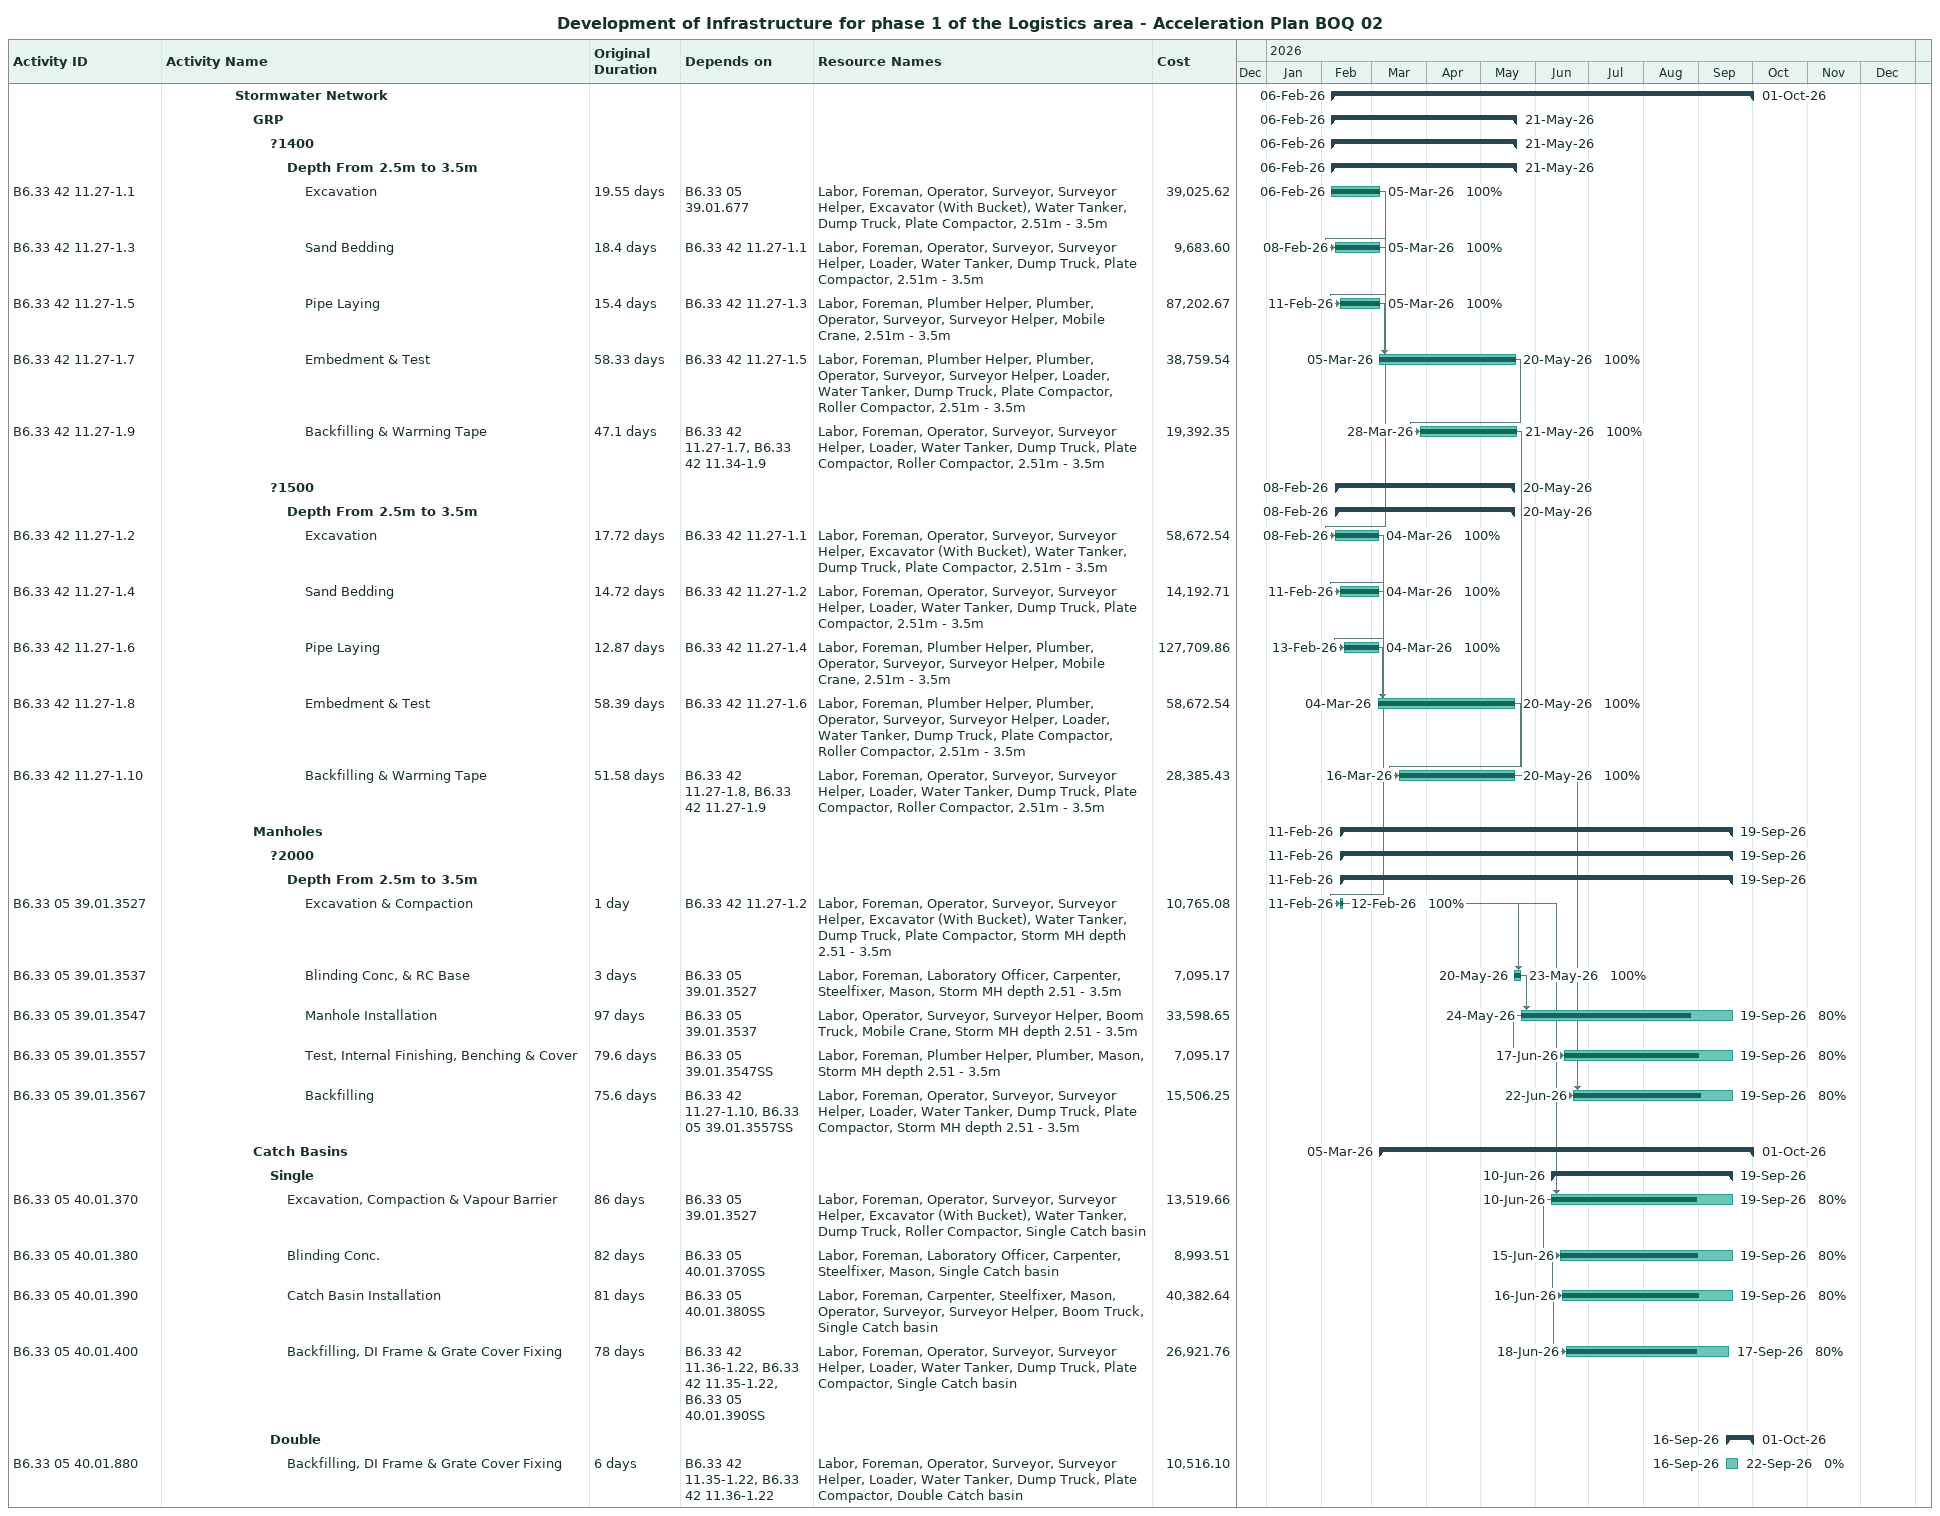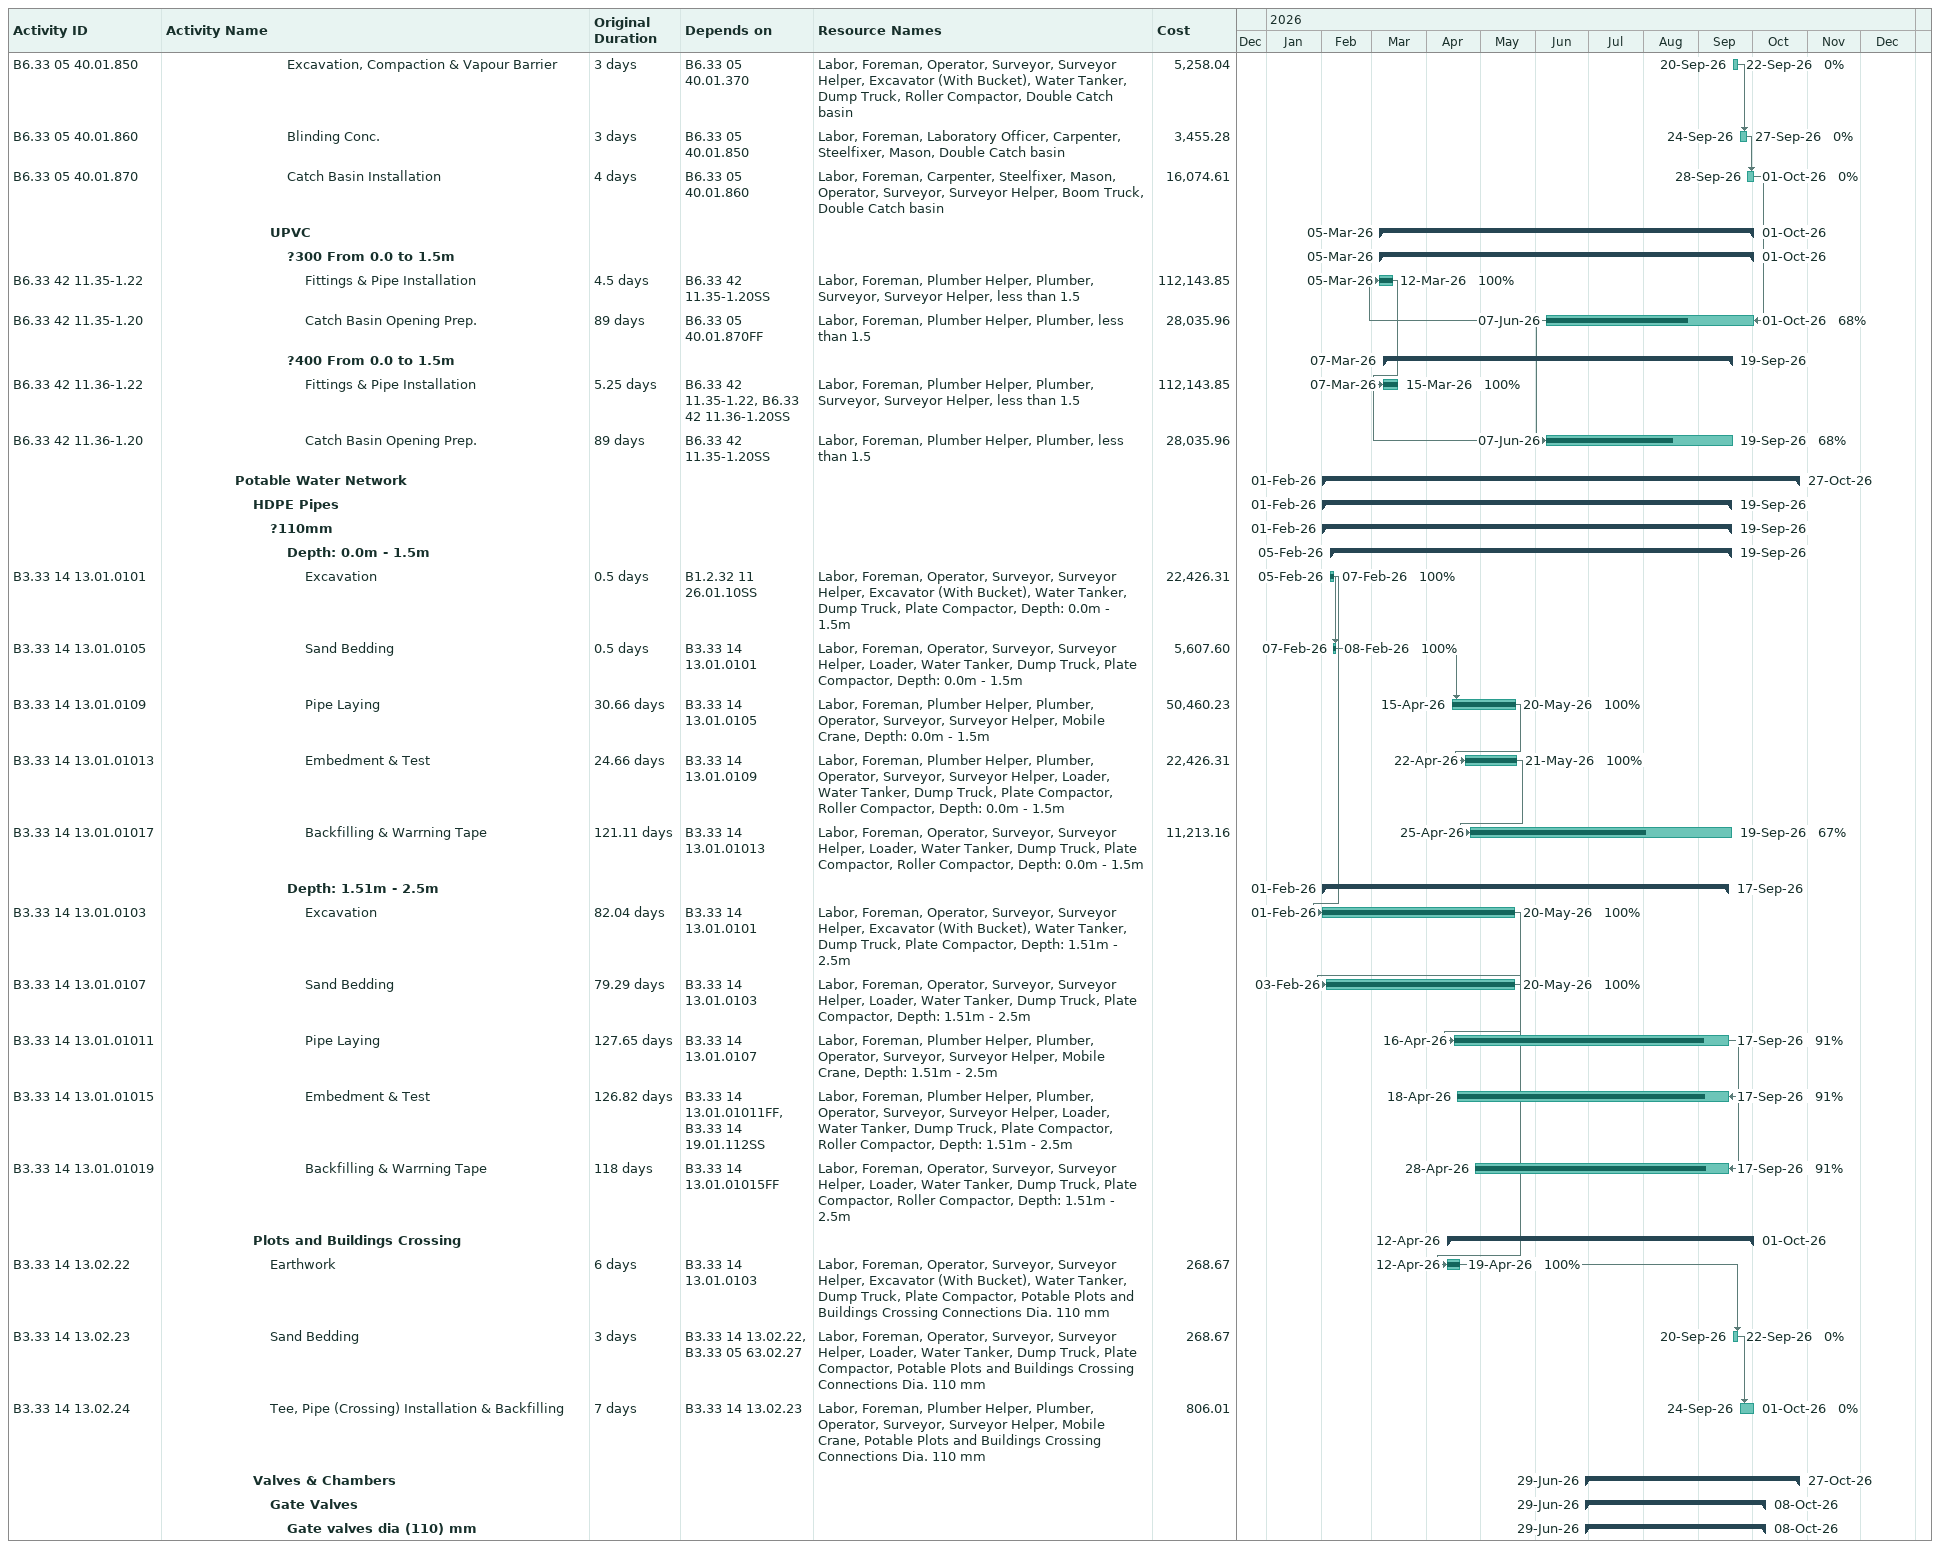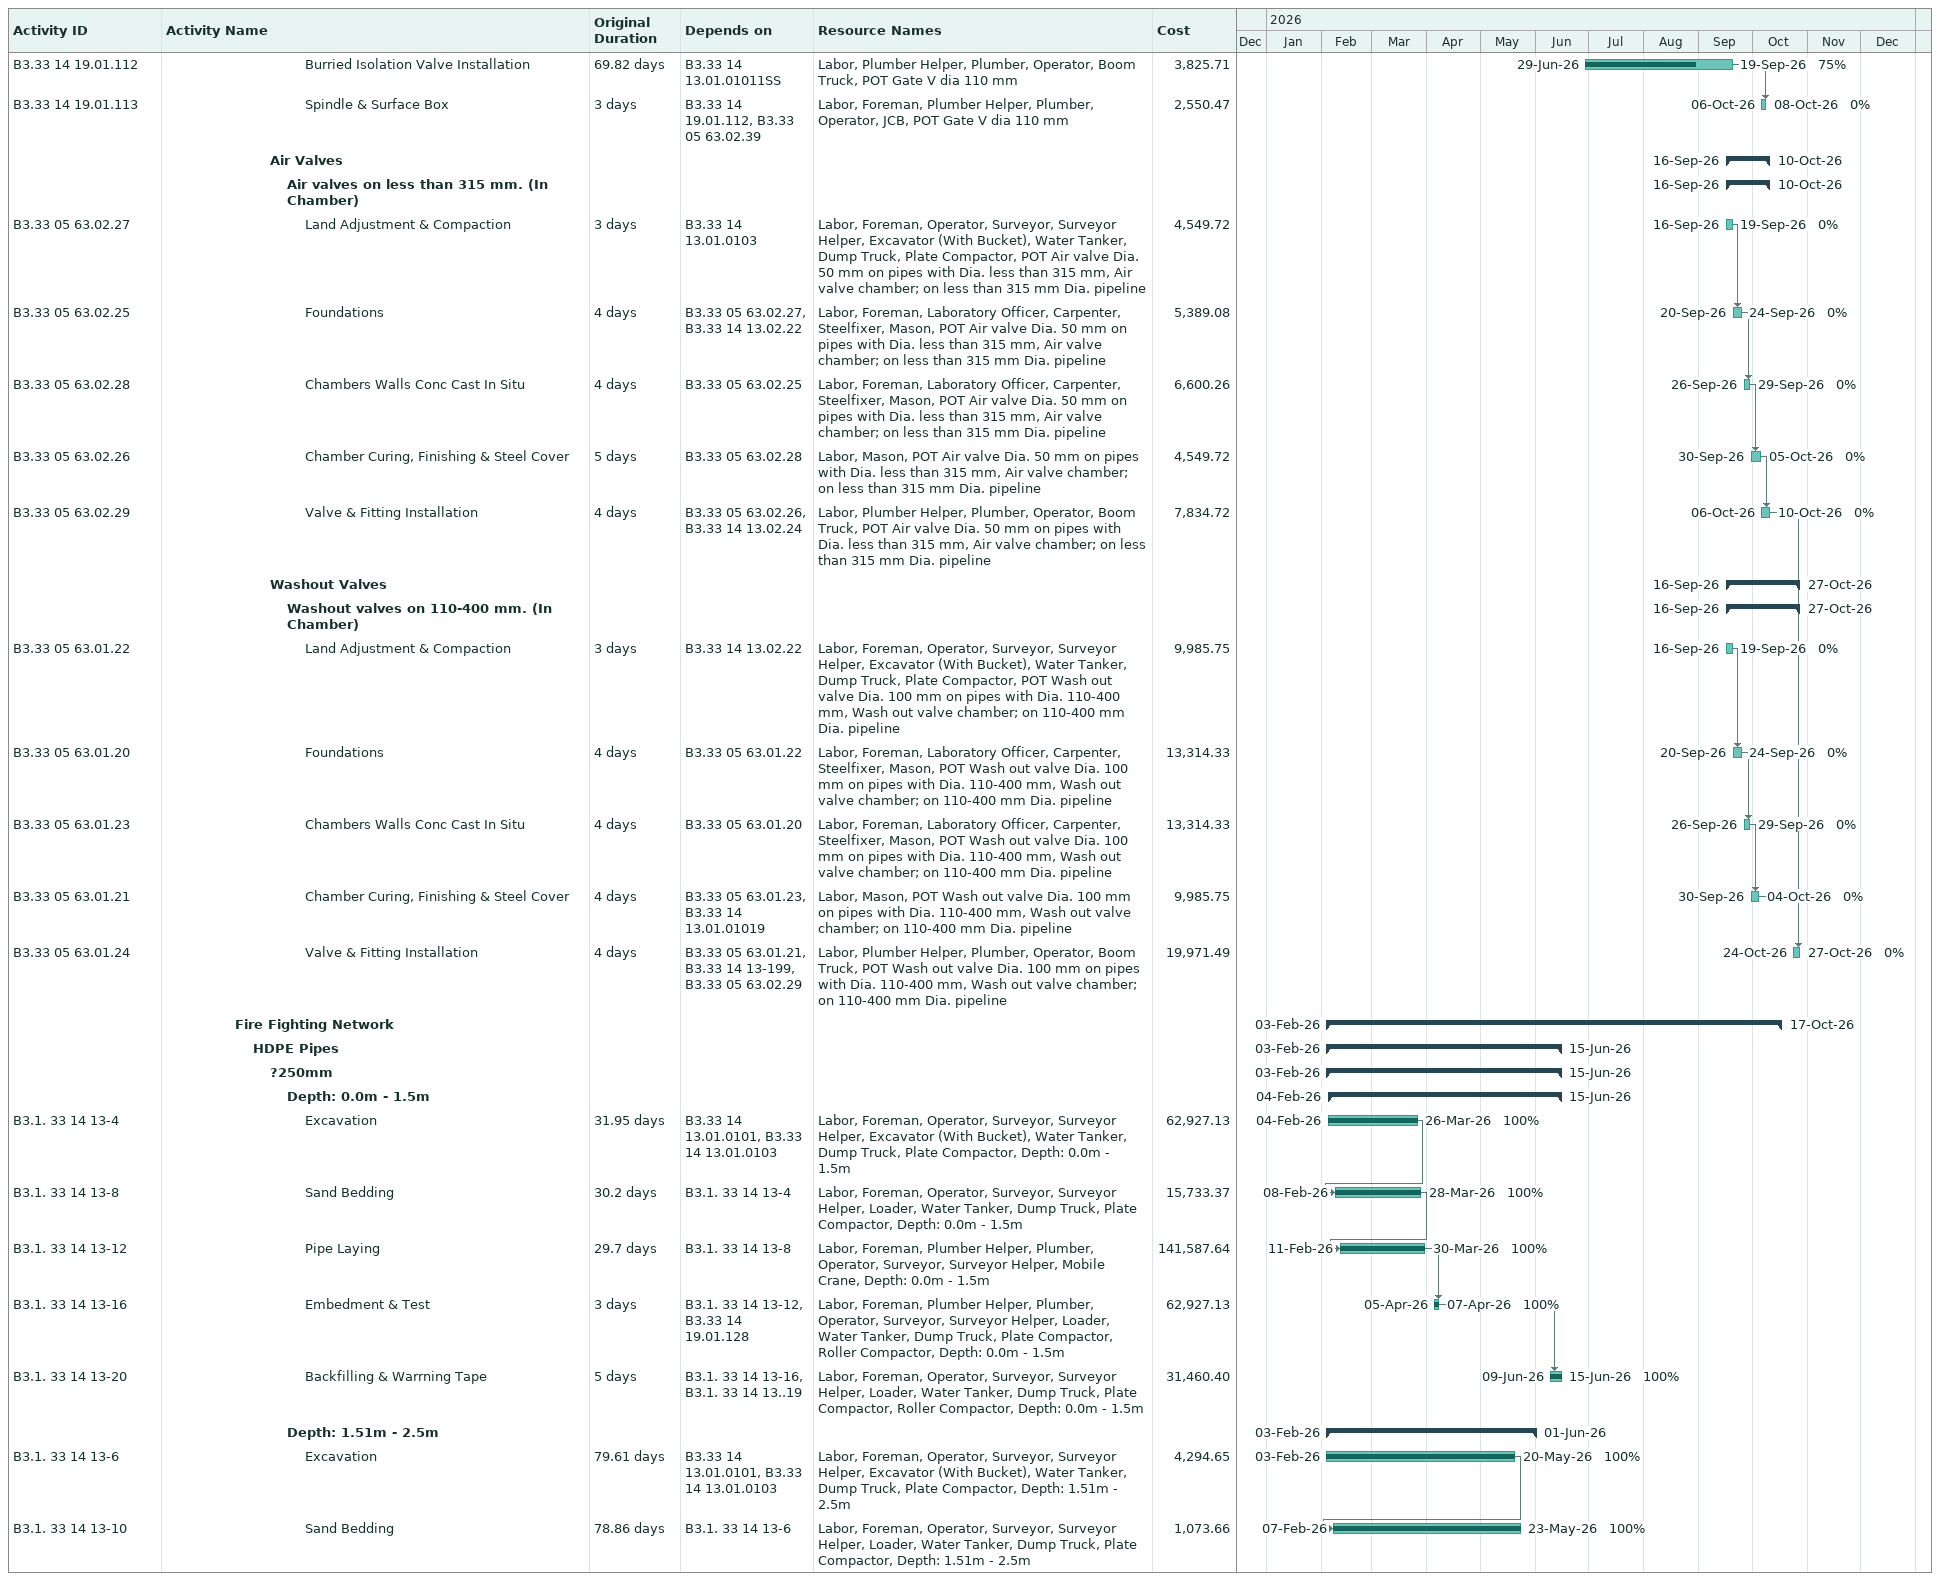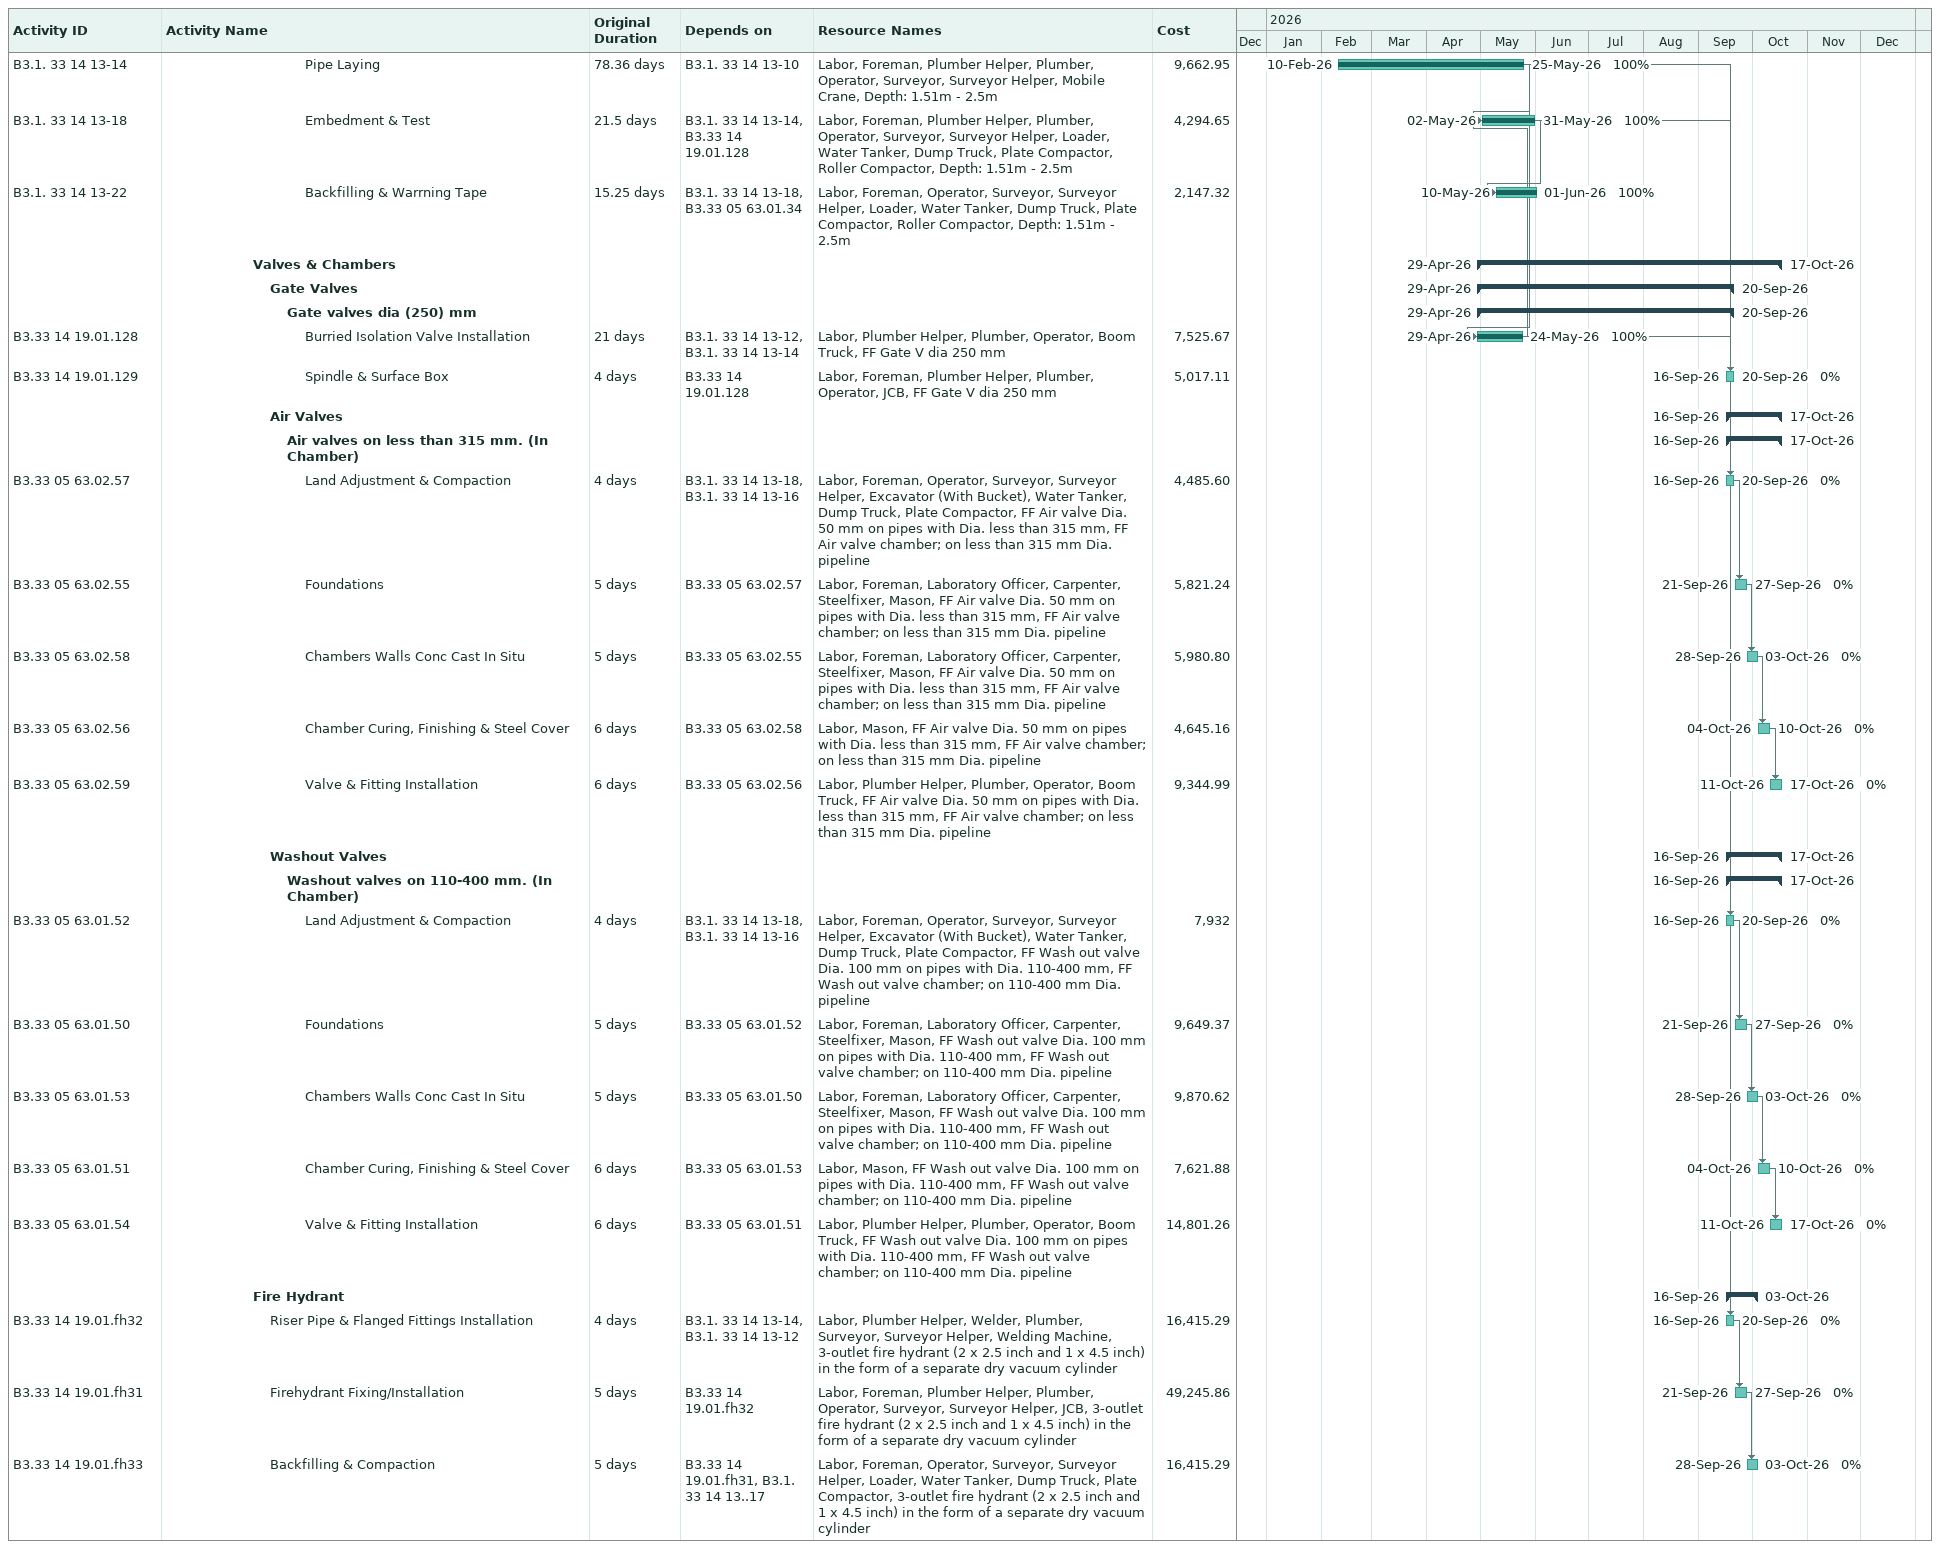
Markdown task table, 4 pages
Development of Infrastructure for phase 1 of the Logistics area - Acceleration Plan BOQ 02

| ID | Level | Task | Original duration | Start | Finish | Predecessors | Resources | % complete | Cost |
|---|---|---|---|---|---|---|---|---|---|
|  | 5 | **Stormwater Network** |  | 2026-02-06 | 2026-10-01 |  |  |  |  |
|  | 6 | **GRP** |  | 2026-02-06 | 2026-05-21 |  |  |  |  |
|  | 7 | **?1400** |  | 2026-02-06 | 2026-05-21 |  |  |  |  |
|  | 8 | **Depth From 2.5m to 3.5m** |  | 2026-02-06 | 2026-05-21 |  |  |  |  |
| B6.33 42 11.27-1.1 | 9 | Excavation | 19.55d | 2026-02-06 | 2026-03-05 | B6.33 05 39.01.677 | Labor, Foreman, Operator, Surveyor, Surveyor Helper, Excavator (With Bucket), Water Tanker, Dump Truck, Plate Compactor, 2.51m - 3.5m | 100 | 39025.62 |
| B6.33 42 11.27-1.3 | 9 | Sand Bedding | 18.4d | 2026-02-08 | 2026-03-05 | B6.33 42 11.27-1.1 | Labor, Foreman, Operator, Surveyor, Surveyor Helper, Loader, Water Tanker, Dump Truck, Plate Compactor, 2.51m - 3.5m | 100 | 9683.60 |
| B6.33 42 11.27-1.5 | 9 | Pipe Laying | 15.4d | 2026-02-11 | 2026-03-05 | B6.33 42 11.27-1.3 | Labor, Foreman, Plumber Helper, Plumber, Operator, Surveyor, Surveyor Helper, Mobile Crane, 2.51m - 3.5m | 100 | 87202.67 |
| B6.33 42 11.27-1.7 | 9 | Embedment & Test | 58.33d | 2026-03-05 | 2026-05-20 | B6.33 42 11.27-1.5 | Labor, Foreman, Plumber Helper, Plumber, Operator, Surveyor, Surveyor Helper, Loader, Water Tanker, Dump Truck, Plate Compactor, Roller Compactor, 2.51m - 3.5m | 100 | 38759.54 |
| B6.33 42 11.27-1.9 | 9 | Backfilling & Warrning Tape | 47.1d | 2026-03-28 | 2026-05-21 | B6.33 42 11.27-1.7, B6.33 42 11.34-1.9 | Labor, Foreman, Operator, Surveyor, Surveyor Helper, Loader, Water Tanker, Dump Truck, Plate Compactor, Roller Compactor, 2.51m - 3.5m | 100 | 19392.35 |
|  | 7 | **?1500** |  | 2026-02-08 | 2026-05-20 |  |  |  |  |
|  | 8 | **Depth From 2.5m to 3.5m** |  | 2026-02-08 | 2026-05-20 |  |  |  |  |
| B6.33 42 11.27-1.2 | 9 | Excavation | 17.72d | 2026-02-08 | 2026-03-04 | B6.33 42 11.27-1.1 | Labor, Foreman, Operator, Surveyor, Surveyor Helper, Excavator (With Bucket), Water Tanker, Dump Truck, Plate Compactor, 2.51m - 3.5m | 100 | 58672.54 |
| B6.33 42 11.27-1.4 | 9 | Sand Bedding | 14.72d | 2026-02-11 | 2026-03-04 | B6.33 42 11.27-1.2 | Labor, Foreman, Operator, Surveyor, Surveyor Helper, Loader, Water Tanker, Dump Truck, Plate Compactor, 2.51m - 3.5m | 100 | 14192.71 |
| B6.33 42 11.27-1.6 | 9 | Pipe Laying | 12.87d | 2026-02-13 | 2026-03-04 | B6.33 42 11.27-1.4 | Labor, Foreman, Plumber Helper, Plumber, Operator, Surveyor, Surveyor Helper, Mobile Crane, 2.51m - 3.5m | 100 | 127709.86 |
| B6.33 42 11.27-1.8 | 9 | Embedment & Test | 58.39d | 2026-03-04 | 2026-05-20 | B6.33 42 11.27-1.6 | Labor, Foreman, Plumber Helper, Plumber, Operator, Surveyor, Surveyor Helper, Loader, Water Tanker, Dump Truck, Plate Compactor, Roller Compactor, 2.51m - 3.5m | 100 | 58672.54 |
| B6.33 42 11.27-1.10 | 9 | Backfilling & Warrning Tape | 51.58d | 2026-03-16 | 2026-05-20 | B6.33 42 11.27-1.8, B6.33 42 11.27-1.9 | Labor, Foreman, Operator, Surveyor, Surveyor Helper, Loader, Water Tanker, Dump Truck, Plate Compactor, Roller Compactor, 2.51m - 3.5m | 100 | 28385.43 |
|  | 6 | **Manholes** |  | 2026-02-11 | 2026-09-19 |  |  |  |  |
|  | 7 | **?2000** |  | 2026-02-11 | 2026-09-19 |  |  |  |  |
|  | 8 | **Depth From 2.5m to 3.5m** |  | 2026-02-11 | 2026-09-19 |  |  |  |  |
| B6.33 05 39.01.3527 | 9 | Excavation & Compaction | 1d | 2026-02-11 | 2026-02-12 | B6.33 42 11.27-1.2 | Labor, Foreman, Operator, Surveyor, Surveyor Helper, Excavator (With Bucket), Water Tanker, Dump Truck, Plate Compactor, Storm MH depth 2.51 - 3.5m | 100 | 10765.08 |
| B6.33 05 39.01.3537 | 9 | Blinding Conc, & RC Base | 3d | 2026-05-20 | 2026-05-23 | B6.33 05 39.01.3527 | Labor, Foreman, Laboratory Officer, Carpenter, Steelfixer, Mason, Storm MH depth 2.51 - 3.5m | 100 | 7095.17 |
| B6.33 05 39.01.3547 | 9 | Manhole Installation | 97d | 2026-05-24 | 2026-09-19 | B6.33 05 39.01.3537 | Labor, Operator, Surveyor, Surveyor Helper, Boom Truck, Mobile Crane, Storm MH depth 2.51 - 3.5m | 80 | 33598.65 |
| B6.33 05 39.01.3557 | 9 | Test, Internal Finishing, Benching & Cover | 79.6d | 2026-06-17 | 2026-09-19 | B6.33 05 39.01.3547SS | Labor, Foreman, Plumber Helper, Plumber, Mason, Storm MH depth 2.51 - 3.5m | 80 | 7095.17 |
| B6.33 05 39.01.3567 | 9 | Backfilling | 75.6d | 2026-06-22 | 2026-09-19 | B6.33 42 11.27-1.10, B6.33 05 39.01.3557SS | Labor, Foreman, Operator, Surveyor, Surveyor Helper, Loader, Water Tanker, Dump Truck, Plate Compactor, Storm MH depth 2.51 - 3.5m | 80 | 15506.25 |
|  | 6 | **Catch Basins** |  | 2026-03-05 | 2026-10-01 |  |  |  |  |
|  | 7 | **Single** |  | 2026-06-10 | 2026-09-19 |  |  |  |  |
| B6.33 05 40.01.370 | 8 | Excavation, Compaction & Vapour Barrier | 86d | 2026-06-10 | 2026-09-19 | B6.33 05 39.01.3527 | Labor, Foreman, Operator, Surveyor, Surveyor Helper, Excavator (With Bucket), Water Tanker, Dump Truck, Roller Compactor, Single Catch basin | 80 | 13519.66 |
| B6.33 05 40.01.380 | 8 | Blinding Conc. | 82d | 2026-06-15 | 2026-09-19 | B6.33 05 40.01.370SS | Labor, Foreman, Laboratory Officer, Carpenter, Steelfixer, Mason, Single Catch basin | 80 | 8993.51 |
| B6.33 05 40.01.390 | 8 | Catch Basin Installation | 81d | 2026-06-16 | 2026-09-19 | B6.33 05 40.01.380SS | Labor, Foreman, Carpenter, Steelfixer, Mason, Operator, Surveyor, Surveyor Helper, Boom Truck, Single Catch basin | 80 | 40382.64 |
| B6.33 05 40.01.400 | 8 | Backfilling, DI Frame & Grate Cover Fixing | 78d | 2026-06-18 | 2026-09-17 | B6.33 42 11.36-1.22, B6.33 42 11.35-1.22, B6.33 05 40.01.390SS | Labor, Foreman, Operator, Surveyor, Surveyor Helper, Loader, Water Tanker, Dump Truck, Plate Compactor, Single Catch basin | 80 | 26921.76 |
|  | 7 | **Double** |  | 2026-09-16 | 2026-10-01 |  |  |  |  |
| B6.33 05 40.01.880 | 8 | Backfilling, DI Frame & Grate Cover Fixing | 6d | 2026-09-16 | 2026-09-22 | B6.33 42 11.35-1.22, B6.33 42 11.36-1.22 | Labor, Foreman, Operator, Surveyor, Surveyor Helper, Loader, Water Tanker, Dump Truck, Plate Compactor, Double Catch basin | 0 | 10516.10 |
| B6.33 05 40.01.850 | 8 | Excavation, Compaction & Vapour Barrier | 3d | 2026-09-20 | 2026-09-22 | B6.33 05 40.01.370 | Labor, Foreman, Operator, Surveyor, Surveyor Helper, Excavator (With Bucket), Water Tanker, Dump Truck, Roller Compactor, Double Catch basin | 0 | 5258.04 |
| B6.33 05 40.01.860 | 8 | Blinding Conc. | 3d | 2026-09-24 | 2026-09-27 | B6.33 05 40.01.850 | Labor, Foreman, Laboratory Officer, Carpenter, Steelfixer, Mason, Double Catch basin | 0 | 3455.28 |
| B6.33 05 40.01.870 | 8 | Catch Basin Installation | 4d | 2026-09-28 | 2026-10-01 | B6.33 05 40.01.860 | Labor, Foreman, Carpenter, Steelfixer, Mason, Operator, Surveyor, Surveyor Helper, Boom Truck, Double Catch basin | 0 | 16074.61 |
|  | 7 | **UPVC** |  | 2026-03-05 | 2026-10-01 |  |  |  |  |
|  | 8 | **?300 From 0.0 to 1.5m** |  | 2026-03-05 | 2026-10-01 |  |  |  |  |
| B6.33 42 11.35-1.22 | 9 | Fittings & Pipe Installation | 4.5d | 2026-03-05 | 2026-03-12 | B6.33 42 11.35-1.20SS | Labor, Foreman, Plumber Helper, Plumber, Surveyor, Surveyor Helper, less than 1.5 | 100 | 112143.85 |
| B6.33 42 11.35-1.20 | 9 | Catch Basin Opening Prep. | 89d | 2026-06-07 | 2026-10-01 | B6.33 05 40.01.870FF | Labor, Foreman, Plumber Helper, Plumber, less than 1.5 | 68 | 28035.96 |
|  | 8 | **?400 From 0.0 to 1.5m** |  | 2026-03-07 | 2026-09-19 |  |  |  |  |
| B6.33 42 11.36-1.22 | 9 | Fittings & Pipe Installation | 5.25d | 2026-03-07 | 2026-03-15 | B6.33 42 11.35-1.22, B6.33 42 11.36-1.20SS | Labor, Foreman, Plumber Helper, Plumber, Surveyor, Surveyor Helper, less than 1.5 | 100 | 112143.85 |
| B6.33 42 11.36-1.20 | 9 | Catch Basin Opening Prep. | 89d | 2026-06-07 | 2026-09-19 | B6.33 42 11.35-1.20SS | Labor, Foreman, Plumber Helper, Plumber, less than 1.5 | 68 | 28035.96 |
|  | 5 | **Potable Water Network** |  | 2026-02-01 | 2026-10-27 |  |  |  |  |
|  | 6 | **HDPE Pipes** |  | 2026-02-01 | 2026-09-19 |  |  |  |  |
|  | 7 | **?110mm** |  | 2026-02-01 | 2026-09-19 |  |  |  |  |
|  | 8 | **Depth: 0.0m - 1.5m** |  | 2026-02-05 | 2026-09-19 |  |  |  |  |
| B3.33 14 13.01.0101 | 9 | Excavation | 0.5d | 2026-02-05 | 2026-02-07 | B1.2.32 11 26.01.10SS | Labor, Foreman, Operator, Surveyor, Surveyor Helper, Excavator (With Bucket), Water Tanker, Dump Truck, Plate Compactor, Depth: 0.0m - 1.5m | 100 | 22426.31 |
| B3.33 14 13.01.0105 | 9 | Sand Bedding | 0.5d | 2026-02-07 | 2026-02-08 | B3.33 14 13.01.0101 | Labor, Foreman, Operator, Surveyor, Surveyor Helper, Loader, Water Tanker, Dump Truck, Plate Compactor, Depth: 0.0m - 1.5m | 100 | 5607.60 |
| B3.33 14 13.01.0109 | 9 | Pipe Laying | 30.66d | 2026-04-15 | 2026-05-20 | B3.33 14 13.01.0105 | Labor, Foreman, Plumber Helper, Plumber, Operator, Surveyor, Surveyor Helper, Mobile Crane, Depth: 0.0m - 1.5m | 100 | 50460.23 |
| B3.33 14 13.01.01013 | 9 | Embedment & Test | 24.66d | 2026-04-22 | 2026-05-21 | B3.33 14 13.01.0109 | Labor, Foreman, Plumber Helper, Plumber, Operator, Surveyor, Surveyor Helper, Loader, Water Tanker, Dump Truck, Plate Compactor, Roller Compactor, Depth: 0.0m - 1.5m | 100 | 22426.31 |
| B3.33 14 13.01.01017 | 9 | Backfilling & Warrning Tape | 121.11d | 2026-04-25 | 2026-09-19 | B3.33 14 13.01.01013 | Labor, Foreman, Operator, Surveyor, Surveyor Helper, Loader, Water Tanker, Dump Truck, Plate Compactor, Roller Compactor, Depth: 0.0m - 1.5m | 67 | 11213.16 |
|  | 8 | **Depth: 1.51m - 2.5m** |  | 2026-02-01 | 2026-09-17 |  |  |  |  |
| B3.33 14 13.01.0103 | 9 | Excavation | 82.04d | 2026-02-01 | 2026-05-20 | B3.33 14 13.01.0101 | Labor, Foreman, Operator, Surveyor, Surveyor Helper, Excavator (With Bucket), Water Tanker, Dump Truck, Plate Compactor, Depth: 1.51m - 2.5m | 100 |  |
| B3.33 14 13.01.0107 | 9 | Sand Bedding | 79.29d | 2026-02-03 | 2026-05-20 | B3.33 14 13.01.0103 | Labor, Foreman, Operator, Surveyor, Surveyor Helper, Loader, Water Tanker, Dump Truck, Plate Compactor, Depth: 1.51m - 2.5m | 100 |  |
| B3.33 14 13.01.01011 | 9 | Pipe Laying | 127.65d | 2026-04-16 | 2026-09-17 | B3.33 14 13.01.0107 | Labor, Foreman, Plumber Helper, Plumber, Operator, Surveyor, Surveyor Helper, Mobile Crane, Depth: 1.51m - 2.5m | 91 |  |
| B3.33 14 13.01.01015 | 9 | Embedment & Test | 126.82d | 2026-04-18 | 2026-09-17 | B3.33 14 13.01.01011FF, B3.33 14 19.01.112SS | Labor, Foreman, Plumber Helper, Plumber, Operator, Surveyor, Surveyor Helper, Loader, Water Tanker, Dump Truck, Plate Compactor, Roller Compactor, Depth: 1.51m - 2.5m | 91 |  |
| B3.33 14 13.01.01019 | 9 | Backfilling & Warrning Tape | 118d | 2026-04-28 | 2026-09-17 | B3.33 14 13.01.01015FF | Labor, Foreman, Operator, Surveyor, Surveyor Helper, Loader, Water Tanker, Dump Truck, Plate Compactor, Roller Compactor, Depth: 1.51m - 2.5m | 91 |  |
|  | 6 | **Plots and Buildings Crossing** |  | 2026-04-12 | 2026-10-01 |  |  |  |  |
| B3.33 14 13.02.22 | 7 | Earthwork | 6d | 2026-04-12 | 2026-04-19 | B3.33 14 13.01.0103 | Labor, Foreman, Operator, Surveyor, Surveyor Helper, Excavator (With Bucket), Water Tanker, Dump Truck, Plate Compactor, Potable Plots and Buildings Crossing Connections Dia. 110 mm | 100 | 268.67 |
| B3.33 14 13.02.23 | 7 | Sand Bedding | 3d | 2026-09-20 | 2026-09-22 | B3.33 14 13.02.22, B3.33 05 63.02.27 | Labor, Foreman, Operator, Surveyor, Surveyor Helper, Loader, Water Tanker, Dump Truck, Plate Compactor, Potable Plots and Buildings Crossing Connections Dia. 110 mm | 0 | 268.67 |
| B3.33 14 13.02.24 | 7 | Tee, Pipe (Crossing) Installation & Backfilling | 7d | 2026-09-24 | 2026-10-01 | B3.33 14 13.02.23 | Labor, Foreman, Plumber Helper, Plumber, Operator, Surveyor, Surveyor Helper, Mobile Crane, Potable Plots and Buildings Crossing Connections Dia. 110 mm | 0 | 806.01 |
|  | 6 | **Valves & Chambers** |  | 2026-06-29 | 2026-10-27 |  |  |  |  |
|  | 7 | **Gate Valves** |  | 2026-06-29 | 2026-10-08 |  |  |  |  |
|  | 8 | **Gate valves dia (110) mm** |  | 2026-06-29 | 2026-10-08 |  |  |  |  |
| B3.33 14 19.01.112 | 9 | Burried Isolation Valve Installation | 69.82d | 2026-06-29 | 2026-09-19 | B3.33 14 13.01.01011SS | Labor, Plumber Helper, Plumber, Operator, Boom Truck, POT Gate V dia 110 mm | 75 | 3825.71 |
| B3.33 14 19.01.113 | 9 | Spindle & Surface Box | 3d | 2026-10-06 | 2026-10-08 | B3.33 14 19.01.112, B3.33 05 63.02.39 | Labor, Foreman, Plumber Helper, Plumber, Operator, JCB, POT Gate V dia 110 mm | 0 | 2550.47 |
|  | 7 | **Air Valves** |  | 2026-09-16 | 2026-10-10 |  |  |  |  |
|  | 8 | **Air valves on less than 315 mm. (In Chamber)** |  | 2026-09-16 | 2026-10-10 |  |  |  |  |
| B3.33 05 63.02.27 | 9 | Land Adjustment & Compaction | 3d | 2026-09-16 | 2026-09-19 | B3.33 14 13.01.0103 | Labor, Foreman, Operator, Surveyor, Surveyor Helper, Excavator (With Bucket), Water Tanker, Dump Truck, Plate Compactor, POT Air valve Dia. 50 mm on pipes with Dia. less than 315 mm, Air valve chamber; on less than 315 mm Dia. pipeline | 0 | 4549.72 |
| B3.33 05 63.02.25 | 9 | Foundations | 4d | 2026-09-20 | 2026-09-24 | B3.33 05 63.02.27, B3.33 14 13.02.22 | Labor, Foreman, Laboratory Officer, Carpenter, Steelfixer, Mason, POT Air valve Dia. 50 mm on pipes with Dia. less than 315 mm, Air valve chamber; on less than 315 mm Dia. pipeline | 0 | 5389.08 |
| B3.33 05 63.02.28 | 9 | Chambers Walls Conc Cast In Situ | 4d | 2026-09-26 | 2026-09-29 | B3.33 05 63.02.25 | Labor, Foreman, Laboratory Officer, Carpenter, Steelfixer, Mason, POT Air valve Dia. 50 mm on pipes with Dia. less than 315 mm, Air valve chamber; on less than 315 mm Dia. pipeline | 0 | 6600.26 |
| B3.33 05 63.02.26 | 9 | Chamber Curing, Finishing & Steel Cover | 5d | 2026-09-30 | 2026-10-05 | B3.33 05 63.02.28 | Labor, Mason, POT Air valve Dia. 50 mm on pipes with Dia. less than 315 mm, Air valve chamber; on less than 315 mm Dia. pipeline | 0 | 4549.72 |
| B3.33 05 63.02.29 | 9 | Valve & Fitting Installation | 4d | 2026-10-06 | 2026-10-10 | B3.33 05 63.02.26, B3.33 14 13.02.24 | Labor, Plumber Helper, Plumber, Operator, Boom Truck, POT Air valve Dia. 50 mm on pipes with Dia. less than 315 mm, Air valve chamber; on less than 315 mm Dia. pipeline | 0 | 7834.72 |
|  | 7 | **Washout Valves** |  | 2026-09-16 | 2026-10-27 |  |  |  |  |
|  | 8 | **Washout valves on 110-400 mm. (In Chamber)** |  | 2026-09-16 | 2026-10-27 |  |  |  |  |
| B3.33 05 63.01.22 | 9 | Land Adjustment & Compaction | 3d | 2026-09-16 | 2026-09-19 | B3.33 14 13.02.22 | Labor, Foreman, Operator, Surveyor, Surveyor Helper, Excavator (With Bucket), Water Tanker, Dump Truck, Plate Compactor, POT Wash out valve Dia. 100 mm on pipes with Dia. 110-400 mm, Wash out valve chamber; on 110-400 mm Dia. pipeline | 0 | 9985.75 |
| B3.33 05 63.01.20 | 9 | Foundations | 4d | 2026-09-20 | 2026-09-24 | B3.33 05 63.01.22 | Labor, Foreman, Laboratory Officer, Carpenter, Steelfixer, Mason, POT Wash out valve Dia. 100 mm on pipes with Dia. 110-400 mm, Wash out valve chamber; on 110-400 mm Dia. pipeline | 0 | 13314.33 |
| B3.33 05 63.01.23 | 9 | Chambers Walls Conc Cast In Situ | 4d | 2026-09-26 | 2026-09-29 | B3.33 05 63.01.20 | Labor, Foreman, Laboratory Officer, Carpenter, Steelfixer, Mason, POT Wash out valve Dia. 100 mm on pipes with Dia. 110-400 mm, Wash out valve chamber; on 110-400 mm Dia. pipeline | 0 | 13314.33 |
| B3.33 05 63.01.21 | 9 | Chamber Curing, Finishing & Steel Cover | 4d | 2026-09-30 | 2026-10-04 | B3.33 05 63.01.23, B3.33 14 13.01.01019 | Labor, Mason, POT Wash out valve Dia. 100 mm on pipes with Dia. 110-400 mm, Wash out valve chamber; on 110-400 mm Dia. pipeline | 0 | 9985.75 |
| B3.33 05 63.01.24 | 9 | Valve & Fitting Installation | 4d | 2026-10-24 | 2026-10-27 | B3.33 05 63.01.21, B3.33 14 13-199, B3.33 05 63.02.29 | Labor, Plumber Helper, Plumber, Operator, Boom Truck, POT Wash out valve Dia. 100 mm on pipes with Dia. 110-400 mm, Wash out valve chamber; on 110-400 mm Dia. pipeline | 0 | 19971.49 |
|  | 5 | **Fire Fighting Network** |  | 2026-02-03 | 2026-10-17 |  |  |  |  |
|  | 6 | **HDPE Pipes** |  | 2026-02-03 | 2026-06-15 |  |  |  |  |
|  | 7 | **?250mm** |  | 2026-02-03 | 2026-06-15 |  |  |  |  |
|  | 8 | **Depth: 0.0m - 1.5m** |  | 2026-02-04 | 2026-06-15 |  |  |  |  |
| B3.1. 33 14 13-4 | 9 | Excavation | 31.95d | 2026-02-04 | 2026-03-26 | B3.33 14 13.01.0101, B3.33 14 13.01.0103 | Labor, Foreman, Operator, Surveyor, Surveyor Helper, Excavator (With Bucket), Water Tanker, Dump Truck, Plate Compactor, Depth: 0.0m - 1.5m | 100 | 62927.13 |
| B3.1. 33 14 13-8 | 9 | Sand Bedding | 30.2d | 2026-02-08 | 2026-03-28 | B3.1. 33 14 13-4 | Labor, Foreman, Operator, Surveyor, Surveyor Helper, Loader, Water Tanker, Dump Truck, Plate Compactor, Depth: 0.0m - 1.5m | 100 | 15733.37 |
| B3.1. 33 14 13-12 | 9 | Pipe Laying | 29.7d | 2026-02-11 | 2026-03-30 | B3.1. 33 14 13-8 | Labor, Foreman, Plumber Helper, Plumber, Operator, Surveyor, Surveyor Helper, Mobile Crane, Depth: 0.0m - 1.5m | 100 | 141587.64 |
| B3.1. 33 14 13-16 | 9 | Embedment & Test | 3d | 2026-04-05 | 2026-04-07 | B3.1. 33 14 13-12, B3.33 14 19.01.128 | Labor, Foreman, Plumber Helper, Plumber, Operator, Surveyor, Surveyor Helper, Loader, Water Tanker, Dump Truck, Plate Compactor, Roller Compactor, Depth: 0.0m - 1.5m | 100 | 62927.13 |
| B3.1. 33 14 13-20 | 9 | Backfilling & Warrning Tape | 5d | 2026-06-09 | 2026-06-15 | B3.1. 33 14 13-16, B3.1. 33 14 13..19 | Labor, Foreman, Operator, Surveyor, Surveyor Helper, Loader, Water Tanker, Dump Truck, Plate Compactor, Roller Compactor, Depth: 0.0m - 1.5m | 100 | 31460.40 |
|  | 8 | **Depth: 1.51m - 2.5m** |  | 2026-02-03 | 2026-06-01 |  |  |  |  |
| B3.1. 33 14 13-6 | 9 | Excavation | 79.61d | 2026-02-03 | 2026-05-20 | B3.33 14 13.01.0101, B3.33 14 13.01.0103 | Labor, Foreman, Operator, Surveyor, Surveyor Helper, Excavator (With Bucket), Water Tanker, Dump Truck, Plate Compactor, Depth: 1.51m - 2.5m | 100 | 4294.65 |
| B3.1. 33 14 13-10 | 9 | Sand Bedding | 78.86d | 2026-02-07 | 2026-05-23 | B3.1. 33 14 13-6 | Labor, Foreman, Operator, Surveyor, Surveyor Helper, Loader, Water Tanker, Dump Truck, Plate Compactor, Depth: 1.51m - 2.5m | 100 | 1073.66 |
| B3.1. 33 14 13-14 | 9 | Pipe Laying | 78.36d | 2026-02-10 | 2026-05-25 | B3.1. 33 14 13-10 | Labor, Foreman, Plumber Helper, Plumber, Operator, Surveyor, Surveyor Helper, Mobile Crane, Depth: 1.51m - 2.5m | 100 | 9662.95 |
| B3.1. 33 14 13-18 | 9 | Embedment & Test | 21.5d | 2026-05-02 | 2026-05-31 | B3.1. 33 14 13-14, B3.33 14 19.01.128 | Labor, Foreman, Plumber Helper, Plumber, Operator, Surveyor, Surveyor Helper, Loader, Water Tanker, Dump Truck, Plate Compactor, Roller Compactor, Depth: 1.51m - 2.5m | 100 | 4294.65 |
| B3.1. 33 14 13-22 | 9 | Backfilling & Warrning Tape | 15.25d | 2026-05-10 | 2026-06-01 | B3.1. 33 14 13-18, B3.33 05 63.01.34 | Labor, Foreman, Operator, Surveyor, Surveyor Helper, Loader, Water Tanker, Dump Truck, Plate Compactor, Roller Compactor, Depth: 1.51m - 2.5m | 100 | 2147.32 |
|  | 6 | **Valves & Chambers** |  | 2026-04-29 | 2026-10-17 |  |  |  |  |
|  | 7 | **Gate Valves** |  | 2026-04-29 | 2026-09-20 |  |  |  |  |
|  | 8 | **Gate valves dia (250) mm** |  | 2026-04-29 | 2026-09-20 |  |  |  |  |
| B3.33 14 19.01.128 | 9 | Burried Isolation Valve Installation | 21d | 2026-04-29 | 2026-05-24 | B3.1. 33 14 13-12, B3.1. 33 14 13-14 | Labor, Plumber Helper, Plumber, Operator, Boom Truck, FF Gate V dia 250 mm | 100 | 7525.67 |
| B3.33 14 19.01.129 | 9 | Spindle & Surface Box | 4d | 2026-09-16 | 2026-09-20 | B3.33 14 19.01.128 | Labor, Foreman, Plumber Helper, Plumber, Operator, JCB, FF Gate V dia 250 mm | 0 | 5017.11 |
|  | 7 | **Air Valves** |  | 2026-09-16 | 2026-10-17 |  |  |  |  |
|  | 8 | **Air valves on less than 315 mm. (In Chamber)** |  | 2026-09-16 | 2026-10-17 |  |  |  |  |
| B3.33 05 63.02.57 | 9 | Land Adjustment & Compaction | 4d | 2026-09-16 | 2026-09-20 | B3.1. 33 14 13-18, B3.1. 33 14 13-16 | Labor, Foreman, Operator, Surveyor, Surveyor Helper, Excavator (With Bucket), Water Tanker, Dump Truck, Plate Compactor, FF Air valve Dia. 50 mm on pipes with Dia. less than 315 mm, FF Air valve chamber; on less than 315 mm Dia. pipeline | 0 | 4485.60 |
| B3.33 05 63.02.55 | 9 | Foundations | 5d | 2026-09-21 | 2026-09-27 | B3.33 05 63.02.57 | Labor, Foreman, Laboratory Officer, Carpenter, Steelfixer, Mason, FF Air valve Dia. 50 mm on pipes with Dia. less than 315 mm, FF Air valve chamber; on less than 315 mm Dia. pipeline | 0 | 5821.24 |
| B3.33 05 63.02.58 | 9 | Chambers Walls Conc Cast In Situ | 5d | 2026-09-28 | 2026-10-03 | B3.33 05 63.02.55 | Labor, Foreman, Laboratory Officer, Carpenter, Steelfixer, Mason, FF Air valve Dia. 50 mm on pipes with Dia. less than 315 mm, FF Air valve chamber; on less than 315 mm Dia. pipeline | 0 | 5980.80 |
| B3.33 05 63.02.56 | 9 | Chamber Curing, Finishing & Steel Cover | 6d | 2026-10-04 | 2026-10-10 | B3.33 05 63.02.58 | Labor, Mason, FF Air valve Dia. 50 mm on pipes with Dia. less than 315 mm, FF Air valve chamber; on less than 315 mm Dia. pipeline | 0 | 4645.16 |
| B3.33 05 63.02.59 | 9 | Valve & Fitting Installation | 6d | 2026-10-11 | 2026-10-17 | B3.33 05 63.02.56 | Labor, Plumber Helper, Plumber, Operator, Boom Truck, FF Air valve Dia. 50 mm on pipes with Dia. less than 315 mm, FF Air valve chamber; on less than 315 mm Dia. pipeline | 0 | 9344.99 |
|  | 7 | **Washout Valves** |  | 2026-09-16 | 2026-10-17 |  |  |  |  |
|  | 8 | **Washout valves on 110-400 mm. (In Chamber)** |  | 2026-09-16 | 2026-10-17 |  |  |  |  |
| B3.33 05 63.01.52 | 9 | Land Adjustment & Compaction | 4d | 2026-09-16 | 2026-09-20 | B3.1. 33 14 13-18, B3.1. 33 14 13-16 | Labor, Foreman, Operator, Surveyor, Surveyor Helper, Excavator (With Bucket), Water Tanker, Dump Truck, Plate Compactor, FF Wash out valve Dia. 100 mm on pipes with Dia. 110-400 mm, FF Wash out valve chamber; on 110-400 mm Dia. pipeline | 0 | 7932 |
| B3.33 05 63.01.50 | 9 | Foundations | 5d | 2026-09-21 | 2026-09-27 | B3.33 05 63.01.52 | Labor, Foreman, Laboratory Officer, Carpenter, Steelfixer, Mason, FF Wash out valve Dia. 100 mm on pipes with Dia. 110-400 mm, FF Wash out valve chamber; on 110-400 mm Dia. pipeline | 0 | 9649.37 |
| B3.33 05 63.01.53 | 9 | Chambers Walls Conc Cast In Situ | 5d | 2026-09-28 | 2026-10-03 | B3.33 05 63.01.50 | Labor, Foreman, Laboratory Officer, Carpenter, Steelfixer, Mason, FF Wash out valve Dia. 100 mm on pipes with Dia. 110-400 mm, FF Wash out valve chamber; on 110-400 mm Dia. pipeline | 0 | 9870.62 |
| B3.33 05 63.01.51 | 9 | Chamber Curing, Finishing & Steel Cover | 6d | 2026-10-04 | 2026-10-10 | B3.33 05 63.01.53 | Labor, Mason, FF Wash out valve Dia. 100 mm on pipes with Dia. 110-400 mm, FF Wash out valve chamber; on 110-400 mm Dia. pipeline | 0 | 7621.88 |
| B3.33 05 63.01.54 | 9 | Valve & Fitting Installation | 6d | 2026-10-11 | 2026-10-17 | B3.33 05 63.01.51 | Labor, Plumber Helper, Plumber, Operator, Boom Truck, FF Wash out valve Dia. 100 mm on pipes with Dia. 110-400 mm, FF Wash out valve chamber; on 110-400 mm Dia. pipeline | 0 | 14801.26 |
|  | 6 | **Fire Hydrant** |  | 2026-09-16 | 2026-10-03 |  |  |  |  |
| B3.33 14 19.01.fh32 | 7 | Riser Pipe & Flanged Fittings Installation | 4d | 2026-09-16 | 2026-09-20 | B3.1. 33 14 13-14, B3.1. 33 14 13-12 | Labor, Plumber Helper, Welder, Plumber, Surveyor, Surveyor Helper, Welding Machine, 3-outlet fire hydrant (2 x 2.5 inch and 1 x 4.5 inch) in the form of a separate dry vacuum cylinder | 0 | 16415.29 |
| B3.33 14 19.01.fh31 | 7 | Firehydrant Fixing/Installation | 5d | 2026-09-21 | 2026-09-27 | B3.33 14 19.01.fh32 | Labor, Foreman, Plumber Helper, Plumber, Operator, Surveyor, Surveyor Helper, JCB, 3-outlet fire hydrant (2 x 2.5 inch and 1 x 4.5 inch) in the form of a separate dry vacuum cylinder | 0 | 49245.86 |
| B3.33 14 19.01.fh33 | 7 | Backfilling & Compaction | 5d | 2026-09-28 | 2026-10-03 | B3.33 14 19.01.fh31, B3.1. 33 14 13..17 | Labor, Foreman, Operator, Surveyor, Surveyor Helper, Loader, Water Tanker, Dump Truck, Plate Compactor, 3-outlet fire hydrant (2 x 2.5 inch and 1 x 4.5 inch) in the form of a separate dry vacuum cylinder | 0 | 16415.29 |
